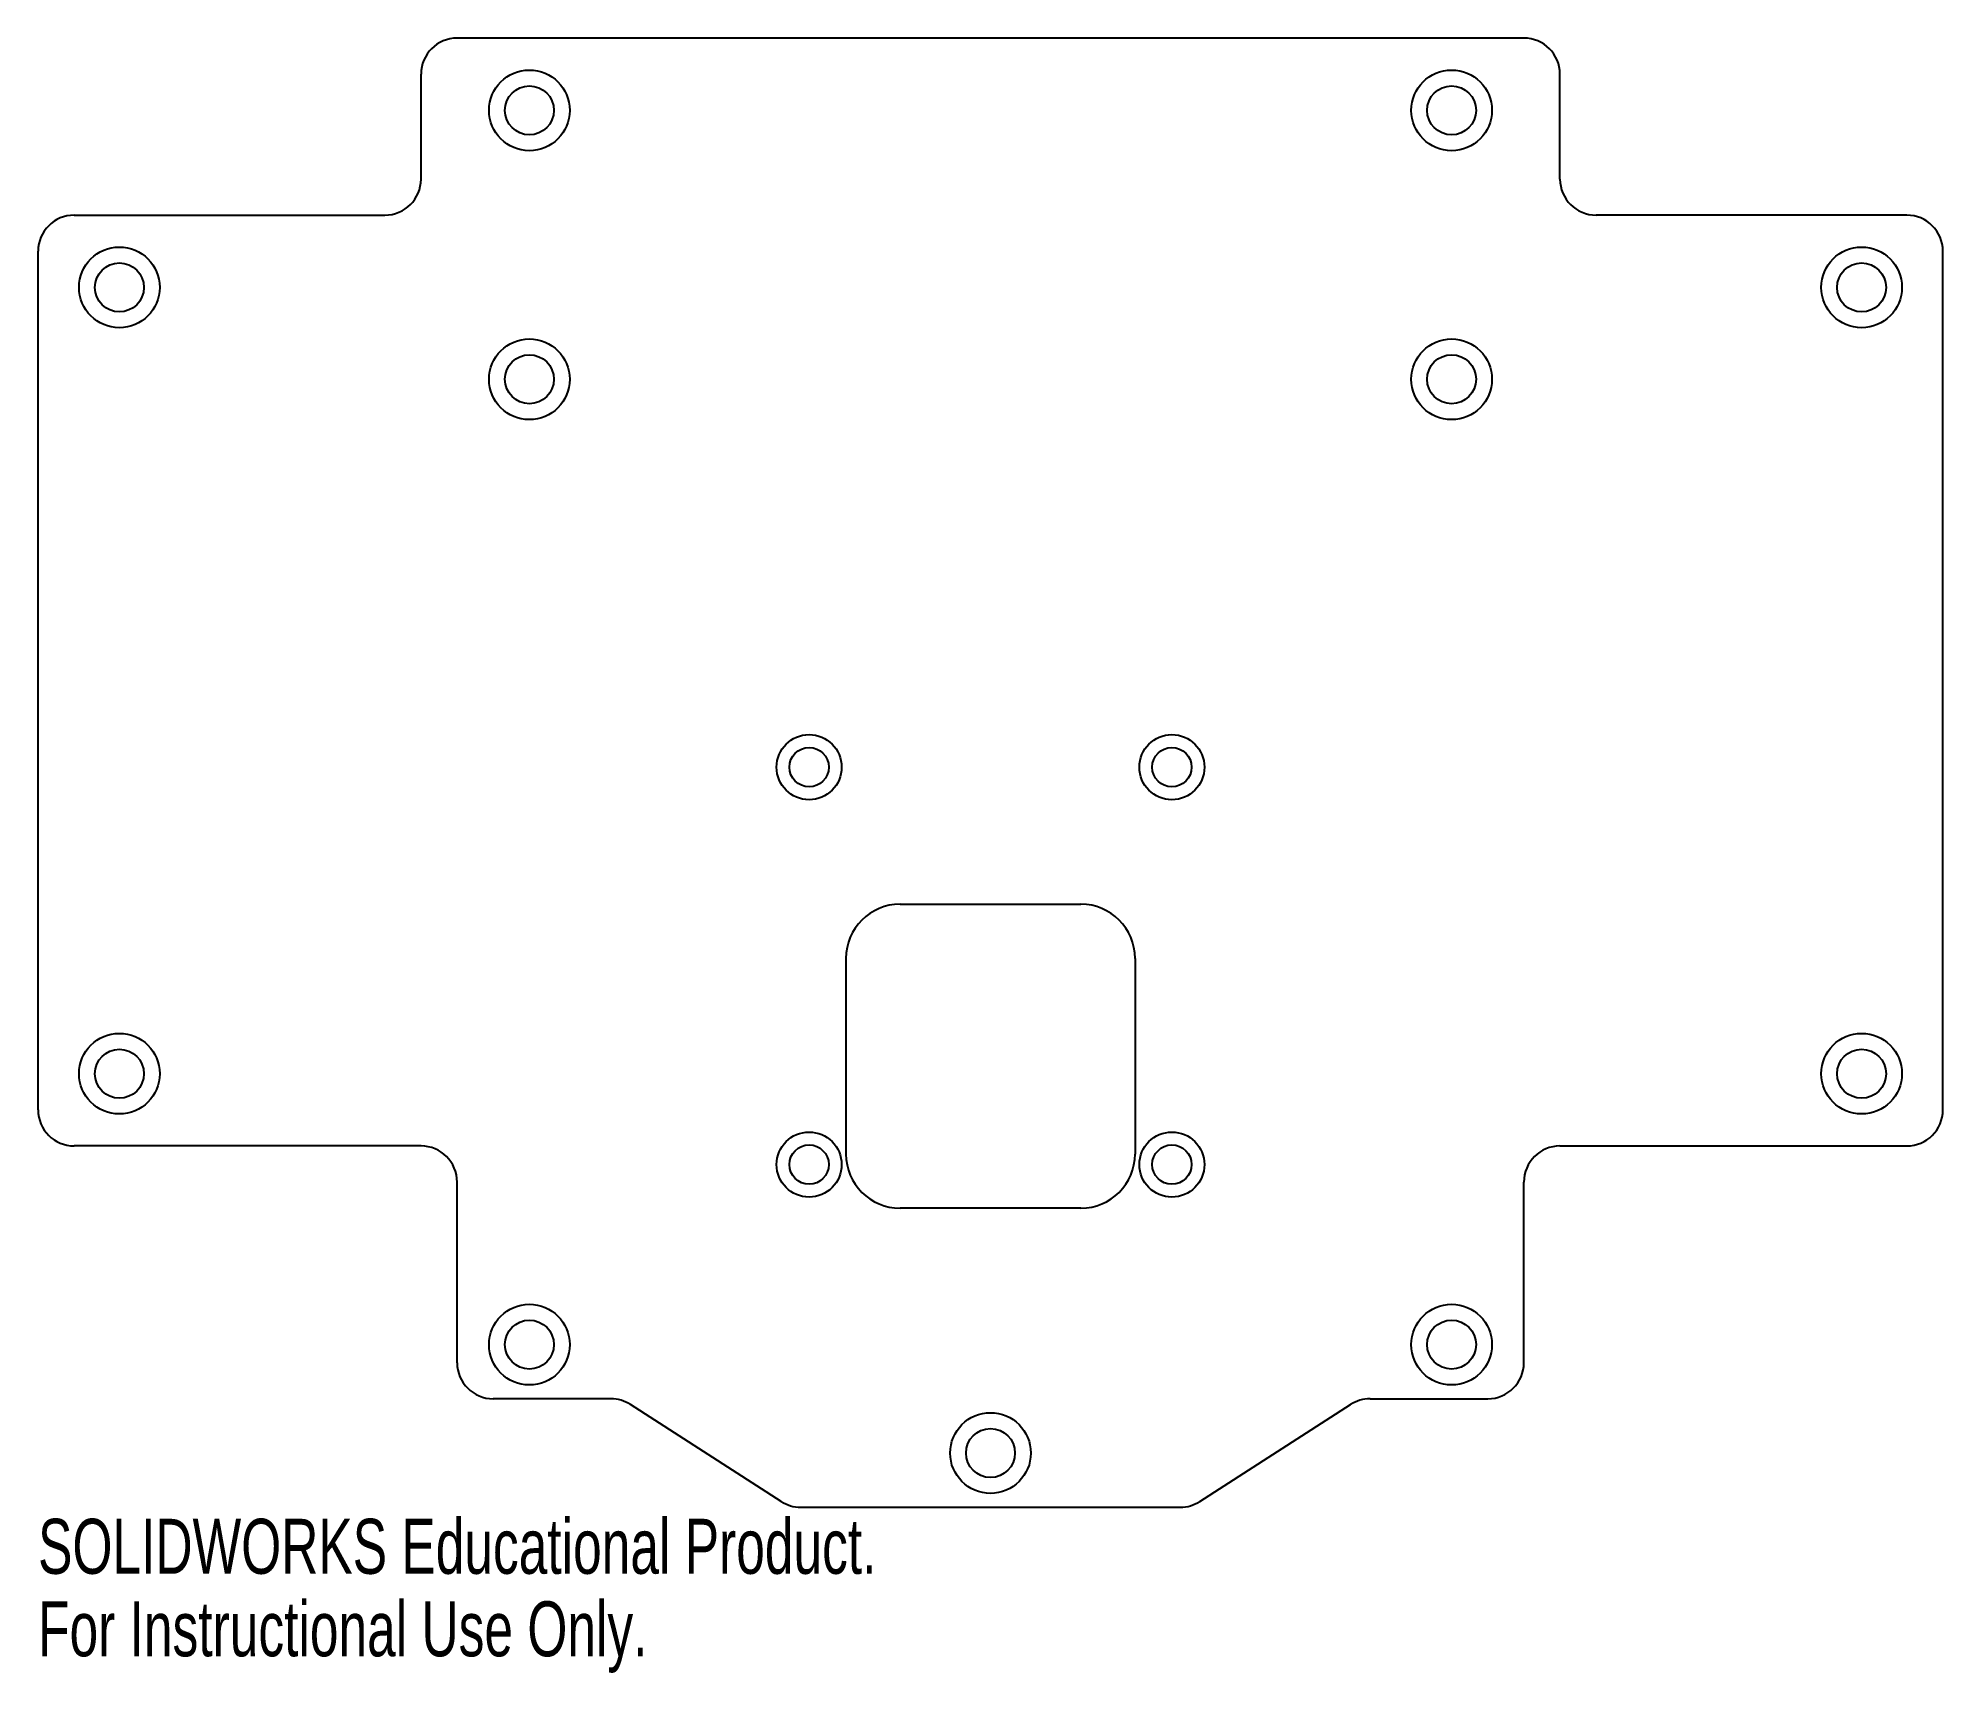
# Model space of a CAD drawing. Header units: inches. Extents: x -3.3 to 3.3, y -0.95 to 4.71.
import ezdxf

# ---------------------------------------------------------------- set-up
doc = ezdxf.new("R2010")
doc.units = ezdxf.units.IN
doc.header["$MEASUREMENT"] = 0
doc.styles.add('SLDTEXTSTYLE0', font='TXT', dxfattribs={"width": 0.7})

msp = doc.modelspace()

# ---------------------------------------------------------------- linework, layer by layer
at = {"color": 7, "linetype": 'Continuous', "lineweight": 25}
for p, q in [((1.8455, 4.7081), (-1.8455, 4.7081)), ((-1.9705, 4.2205), (-1.9705, 4.5831)), ((1.9705, 4.2205), (1.9705, 4.5831)), ((-3.1705, 4.0955), (-2.0955, 4.0955)), ((3.1705, 4.0955), (2.0955, 4.0955)), ((-3.2955, 1), (-3.2955, 3.9705)), ((3.2955, 1), (3.2955, 3.9705)), ((-0.3125, 1.7115), (0.3125, 1.7115)), ((-0.5, 1.524), (-0.5, 0.847)), ((0.5, 1.524), (0.5, 0.847)), ((-1.9705, 0.875), (-3.1705, 0.875)), ((1.9705, 0.875), (3.1705, 0.875)), ((-1.8455, 0.125), (-1.8455, 0.75)), ((1.8455, 0.125), (1.8455, 0.75)), ((0.3125, 0.6595), (-0.3125, 0.6595)), ((-1.3136, 0), (-1.7205, 0)), ((1.3136, 0), (1.7205, 0)), ((-0.7244, -0.3552), (-1.2461, -0.0198)), ((0.7244, -0.3552), (1.2461, -0.0198)), ((-0.6568, -0.375), (0.6568, -0.375))]:
    msp.add_line(p, q, dxfattribs=at)
for centre, radius in [((-1.5955, 4.4581), 0.1395), ((1.5955, 4.4581), 0.1395), ((-1.5955, 4.4581), 0.0847), ((1.5955, 4.4581), 0.0847), ((-3.0142, 3.8455), 0.1395), ((3.0142, 3.8455), 0.1395), ((-3.0142, 3.8455), 0.0847), ((3.0142, 3.8455), 0.0847), ((-1.5955, 3.5276), 0.1395), ((1.5955, 3.5276), 0.1395), ((-1.5955, 3.5276), 0.0847), ((1.5955, 3.5276), 0.0847), ((-0.6277, 2.1855), 0.1125), ((-0.6277, 2.1855), 0.068), ((0.6277, 2.1855), 0.1125), ((0.6277, 2.1855), 0.068), ((-3.0142, 1.125), 0.1395), ((3.0142, 1.125), 0.1395), ((-3.0142, 1.125), 0.0848), ((3.0142, 1.125), 0.0848), ((-0.6277, 0.8105), 0.1125), ((0.6277, 0.8105), 0.1125), ((-0.6277, 0.8105), 0.068), ((0.6277, 0.8105), 0.068), ((-1.5955, 0.1875), 0.1395), ((-1.5955, 0.1875), 0.0847), ((1.5955, 0.1875), 0.1395), ((1.5955, 0.1875), 0.0847), ((0, -0.1875), 0.1395), ((0, -0.1875), 0.0847)]:
    msp.add_circle(centre, radius, dxfattribs=at)
for centre, radius, start, end in [((-1.8455, 4.5831), 0.125, 90, 180), ((1.8455, 4.5831), 0.125, 0, 90), ((-2.0955, 4.2205), 0.125, 270, 0), ((2.0955, 4.2205), 0.125, 180, 270), ((-3.1705, 3.9705), 0.125, 90, 180), ((3.1705, 3.9705), 0.125, 0, 90), ((-0.3125, 1.524), 0.1875, 90, 180), ((0.3125, 1.524), 0.1875, 0, 90), ((-3.1705, 1), 0.125, 180, 270), ((3.1705, 1), 0.125, 270, 0), ((-1.9705, 0.75), 0.125, 0, 90), ((1.9705, 0.75), 0.125, 90, 180), ((-0.3125, 0.847), 0.1875, 180, 270), ((0.3125, 0.847), 0.1875, 270, 0), ((-1.7205, 0.125), 0.125, 180, 270), ((1.7205, 0.125), 0.125, 270, 0), ((-1.3136, -0.125), 0.125, 57.26804, 90), ((1.3136, -0.125), 0.125, 90, 122.73196), ((-0.6568, -0.25), 0.125, 237.26804, 270), ((0.6568, -0.25), 0.125, 270, 302.73196)]:
    msp.add_arc(centre, radius, start, end, dxfattribs=at)

# ---------------------------------------------------------------- texts
at = {"color": 7, "linetype": 'Continuous', "char_height": 0.1903, "attachment_point": 1, "style": 'SLDTEXTSTYLE0'}
for s, insert in [('SOLIDWORKS Educational Product.', (-3.2955, -0.4151)), ('For Instructional Use Only.', (-3.2955, -0.7006))]:
    msp.add_mtext(s, dxfattribs=dict(at, insert=insert))

doc.saveas('drawing.dxf')
